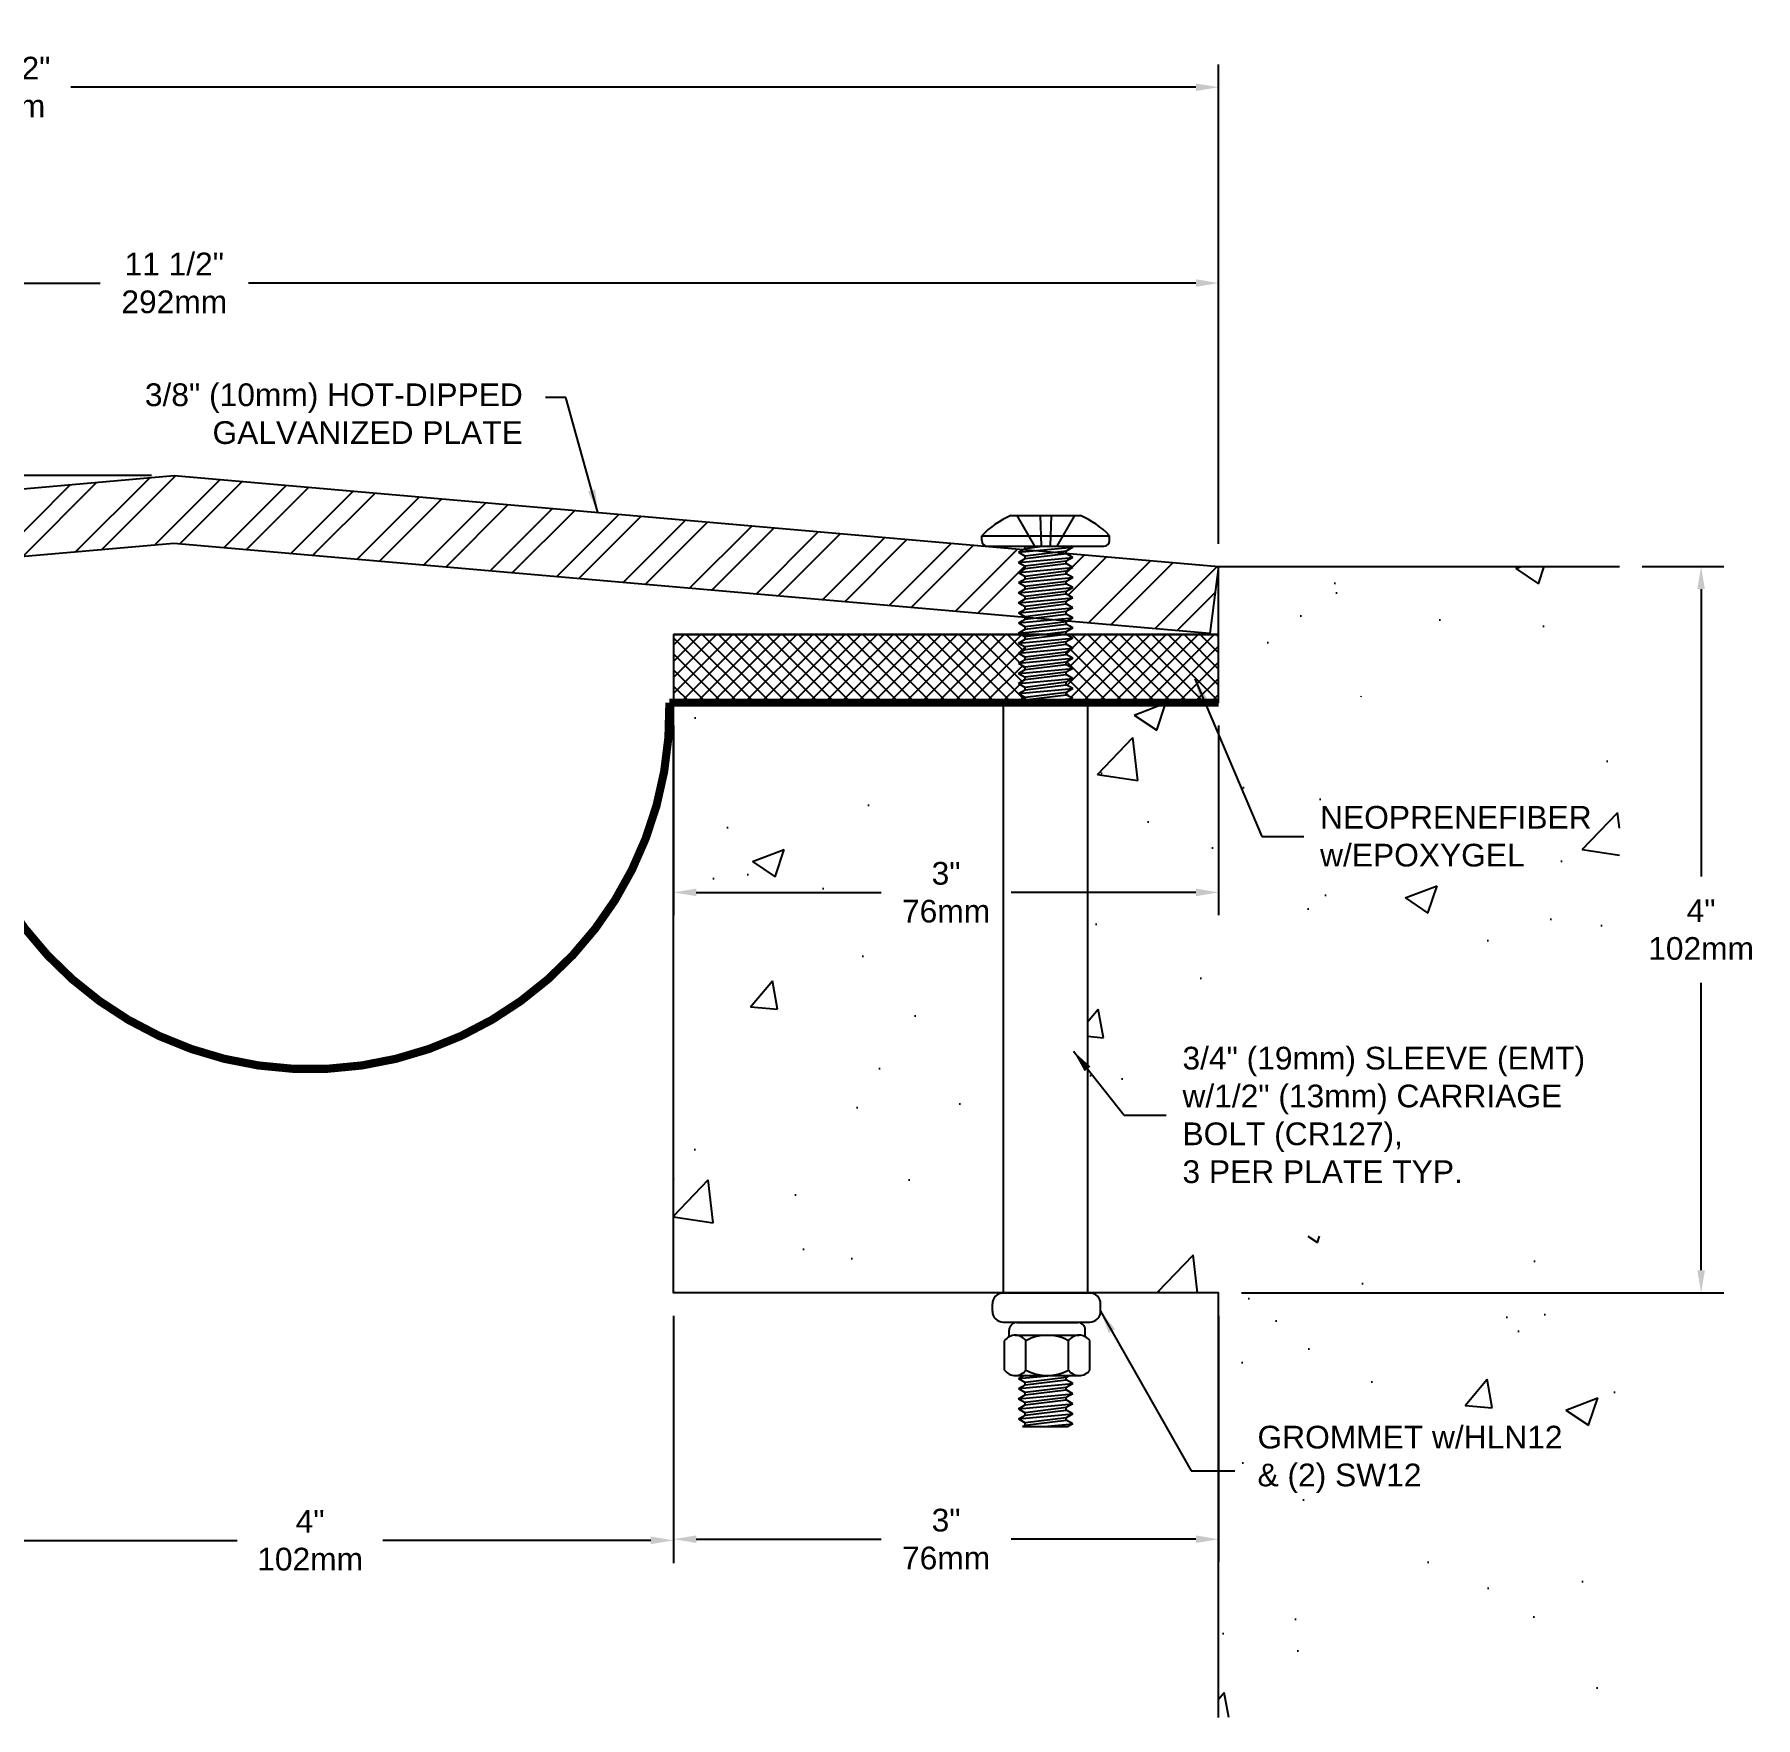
# Model space of a CAD drawing. Extents: x -1.5 to 40.6, y 0 to 10.1.
# Drawn here: x 9.37 to 18.85, y 0 to 9.27 of the extents above; entities that cross this region are included whole.
import ezdxf

# ---------------------------------------------------------------- set-up
doc = ezdxf.new("R2010")
doc.units = 0
doc.header["$MEASUREMENT"] = 0
doc.layers.get('0').update_dxf_attribs({"linetype": 'CONTINUOUS'})
doc.layers.get('DEFPOINTS').update_dxf_attribs({"linetype": 'CONTINUOUS'})
for name, color, linetype in [('ANCHORS', 4, 'CONTINUOUS'), ('CONDITIONS', 1, 'CONTINUOUS'), ('DIMENSIONS', 3, 'CONTINUOUS'), ('FILLERS', 2, 'CONTINUOUS'), ('METALS', 7, 'CONTINUOUS'), ('TEXT', 2, 'CONTINUOUS')]:
    doc.layers.add(name, color=color, linetype=linetype)
doc.styles.add('ARIAL', font='ARIAL.TTF')
doc.dimstyles.new('ARIAL', dxfattribs={"dimtxt": 0.125, "dimasz": 0.125, "dimexe": 0.125, "dimexo": 0.125, "dimgap": 0.125, "dimtad": 0, "dimtih": 1, "dimtoh": 1, "dimdec": 4, "dimzin": 0, "dimtxsty": 'ARIAL', "dimcen": 0.09, "dimazin": 3, "dimtfac": 1, "dimtdec": 4, "dimtofl": 0, "dimtmove": 0, "dimatfit": 3, "dimtolj": 1, "dimtzin": 0})

# ---------------------------------------------------------------- blocks, each defined once
blk = doc.blocks.new('*D8')
at = {"layer": 'DEFPOINTS', "color": 0}
for p in [(18.0969, 6.3377), (18.5464, 6.3377), (15.8912, 2.3377)]:
    blk.add_point(p, dxfattribs=at)
at = {"layer": 'DIMENSIONS', "color": 0}
for p, q in [((18.2219, 6.3377), (18.6714, 6.3377)), ((18.5464, 6.2127), (18.5464, 4.6306)), ((18.5464, 2.4627), (18.5464, 4.0447)), ((16.0162, 2.3377), (18.6714, 2.3377))]:
    blk.add_line(p, q, dxfattribs=at)
for points in [[(18.5255, 6.2127), (18.5672, 6.2127), (18.5464, 6.3377)], [(18.5255, 2.4627), (18.5672, 2.4627), (18.5464, 2.3377)]]:
    blk.add_solid(points, dxfattribs=at)
at = {"layer": 'DIMENSIONS', "color": 0, "insert": (18.5464, 4.3377), "char_height": 0.125, "attachment_point": 5, "style": 'ARIAL'}
blk.add_mtext('\\A1;{4"}\\P{102mm}', dxfattribs=at)
blk = doc.blocks.new('*D9')
at = {"layer": 'DEFPOINTS', "color": 0}
for p in [(15.8912, 8.976), (15.8912, 6.5877), (2.3939, 6.3498)]:
    blk.add_point(p, dxfattribs=at)
at = {"layer": 'DIMENSIONS', "color": 0}
for p, q in [((2.3939, 6.4748), (2.3939, 9.101)), ((15.8912, 6.7127), (15.8912, 9.101)), ((2.5189, 8.976), (8.7117, 8.976)), ((15.7662, 8.976), (9.5734, 8.976))]:
    blk.add_line(p, q, dxfattribs=at)
for points in [[(2.5189, 8.9968), (2.5189, 8.9551), (2.3939, 8.976)], [(15.7662, 8.9968), (15.7662, 8.9551), (15.8912, 8.976)]]:
    blk.add_solid(points, dxfattribs=at)
at = {"layer": 'DIMENSIONS', "color": 0, "insert": (9.1425, 8.976), "char_height": 0.125, "attachment_point": 5, "style": 'ARIAL'}
blk.add_mtext('\\A1;1\'-1 1/2"\\P343mm', dxfattribs=at)
blk = doc.blocks.new('*D10')
at = {"layer": 'DEFPOINTS', "color": 0}
for p in [(15.8912, 7.8978), (15.8912, 6.3377), (4.3958, 6.0881)]:
    blk.add_point(p, dxfattribs=at)
at = {"layer": 'DIMENSIONS', "color": 0}
for p, q in [((4.3958, 6.2131), (4.3958, 8.0228)), ((15.8912, 6.4627), (15.8912, 8.0228)), ((4.5208, 7.8978), (9.7356, 7.8978)), ((15.7662, 7.8978), (10.5515, 7.8978))]:
    blk.add_line(p, q, dxfattribs=at)
for points in [[(4.5208, 7.9187), (4.5208, 7.877), (4.3958, 7.8978)], [(15.7662, 7.9187), (15.7662, 7.877), (15.8912, 7.8978)]]:
    blk.add_solid(points, dxfattribs=at)
at = {"layer": 'DIMENSIONS', "color": 0, "insert": (10.1435, 7.8978), "char_height": 0.125, "attachment_point": 5, "style": 'ARIAL'}
blk.add_mtext('\\A1;11 1/2"\\P292mm', dxfattribs=at)
blk = doc.blocks.new('*D11')
at = {"layer": 'DEFPOINTS', "color": 0}
for p in [(8.8912, 2.3377), (12.8912, 2.3377), (12.8912, 0.9758)]:
    blk.add_point(p, dxfattribs=at)
at = {"layer": 'DIMENSIONS', "color": 0}
for p, q in [((8.8912, 2.2127), (8.8912, 0.8508)), ((12.8912, 2.2127), (12.8912, 0.8508)), ((9.0162, 0.9758), (10.4902, 0.9758)), ((12.7662, 0.9758), (11.2922, 0.9758))]:
    blk.add_line(p, q, dxfattribs=at)
for points in [[(9.0162, 0.9966), (9.0162, 0.955), (8.8912, 0.9758)], [(12.7662, 0.9966), (12.7662, 0.955), (12.8912, 0.9758)]]:
    blk.add_solid(points, dxfattribs=at)
at = {"layer": 'DIMENSIONS', "color": 0, "insert": (10.8912, 0.9758), "char_height": 0.125, "attachment_point": 5, "style": 'ARIAL'}
blk.add_mtext('\\A1;4"\\P102mm', dxfattribs=at)
blk = doc.blocks.new('*D12')
at = {"layer": 'DEFPOINTS', "color": 0}
for p in [(12.8912, 5.5877), (15.8912, 5.5877), (15.8912, 4.5431)]:
    blk.add_point(p, dxfattribs=at)
at = {"layer": 'DIMENSIONS', "color": 0}
for p, q in [((12.8912, 5.4627), (12.8912, 4.4181)), ((15.8912, 5.4627), (15.8912, 4.4181)), ((13.0162, 4.5431), (14.0334, 4.5431)), ((15.7662, 4.5431), (14.749, 4.5431))]:
    blk.add_line(p, q, dxfattribs=at)
for points in [[(13.0162, 4.564), (13.0162, 4.5223), (12.8912, 4.5431)], [(15.7662, 4.564), (15.7662, 4.5223), (15.8912, 4.5431)]]:
    blk.add_solid(points, dxfattribs=at)
at = {"layer": 'DIMENSIONS', "color": 0, "insert": (14.3912, 4.5431), "char_height": 0.125, "attachment_point": 5, "style": 'ARIAL'}
blk.add_mtext('\\A1;{3"}\\P{76mm}', dxfattribs=at)
blk = doc.blocks.new('*D14')
at = {"layer": 'DEFPOINTS', "color": 0}
for p in [(1.1335, 6.8383), (10.1435, 6.8383), (1.3912, 6.3498)]:
    blk.add_point(p, dxfattribs=at)
at = {"layer": 'DIMENSIONS', "color": 0}
for p, q in [((1.1335, 6.9633), (1.1335, 7.0883)), ((10.0185, 6.8383), (1.0085, 6.8383)), ((1.2662, 6.3498), (1.0085, 6.3498)), ((1.1335, 6.2248), (1.1335, 5.8179)), ((1.1335, 5.8179), (1.0085, 5.8179))]:
    blk.add_line(p, q, dxfattribs=at)
for points in [[(1.1127, 6.9633), (1.1544, 6.9633), (1.1335, 6.8383)], [(1.1127, 6.2248), (1.1544, 6.2248), (1.1335, 6.3498)]]:
    blk.add_solid(points, dxfattribs=at)
at = {"layer": 'DIMENSIONS', "color": 0, "insert": (0.6561, 5.8179), "char_height": 0.125, "attachment_point": 5, "style": 'ARIAL'}
blk.add_mtext('\\A1;{1/2"}\\P{13mm}', dxfattribs=at)
blk = doc.blocks.new('*D16')
at = {"layer": 'DEFPOINTS', "color": 0}
for p in [(12.8912, 2.3377), (15.8912, 2.3377), (15.8912, 0.9821)]:
    blk.add_point(p, dxfattribs=at)
at = {"layer": 'DIMENSIONS', "color": 0}
for p, q in [((12.8912, 2.2127), (12.8912, 0.8571)), ((15.8912, 2.2127), (15.8912, 0.8571)), ((13.0162, 0.9821), (14.0334, 0.9821)), ((15.7662, 0.9821), (14.749, 0.9821))]:
    blk.add_line(p, q, dxfattribs=at)
for points in [[(13.0162, 1.0029), (13.0162, 0.9613), (12.8912, 0.9821)], [(15.7662, 1.0029), (15.7662, 0.9613), (15.8912, 0.9821)]]:
    blk.add_solid(points, dxfattribs=at)
at = {"layer": 'DIMENSIONS', "color": 0, "insert": (14.3912, 0.9821), "char_height": 0.125, "attachment_point": 5, "style": 'ARIAL'}
blk.add_mtext('\\A1;3"\\P76mm', dxfattribs=at)
blk = doc.blocks.new('NEOPRENEFIBER')
at = {"layer": 'FILLERS'}
h = blk.add_hatch(dxfattribs=at)
h.set_pattern_fill('ANSI37', color=256, scale=0.5, style=0)
h.set_pattern_definition([(45, (0.802326, 15.204624), (-0.04419417, 0.04419417), []), (135, (0.802326, 15.204624), (-0.04419417, -0.04419417), [])])
h.paths.add_polyline_path([(16.6935, 21.1673), (15.8576, 21.1673), (15.8915, 21.1478), (15.8545, 21.1266), (15.8545, 21.1135), (15.8915, 21.0923), (15.8545, 21.0711), (15.8545, 21.058), (15.8915, 21.0367), (15.8545, 21.0155), (15.8545, 21.0024), (15.8915, 20.9812), (15.8545, 20.96), (15.8545, 20.9468), (15.8915, 20.9256), (15.8545, 20.9044), (15.8545, 20.8913), (15.8915, 20.8701), (15.8545, 20.8489), (15.8545, 20.8357), (15.8915, 20.8145), (15.8528, 20.7923), (15.9718, 20.7923), (16.6935, 20.7923)])
h.paths.add_polyline_path([(15.6285, 20.9877), (15.5915, 21.009), (15.6285, 21.0302), (15.6285, 21.0433), (15.5915, 21.0645), (15.6285, 21.0857), (15.6285, 21.0989), (15.5915, 21.1201), (15.6285, 21.1413), (15.6285, 21.1544), (15.6061, 21.1673), (13.6935, 21.1673), (13.6935, 20.7923), (15.6012, 20.7923), (15.6285, 20.808), (15.6285, 20.8211), (15.5915, 20.8423), (15.6285, 20.8635), (15.6285, 20.8766), (15.5915, 20.8978), (15.6285, 20.9191), (15.6285, 20.9322), (15.5915, 20.9534), (15.6285, 20.9746)])
for p, q in [((13.6935, 21.1673), (13.6935, 20.7923)), ((16.6935, 21.1673), (13.6935, 21.1673)), ((13.6935, 21.1673), (16.6935, 21.1673))]:
    blk.add_line(p, q, dxfattribs=at)
blk = doc.blocks.new('HLN14S')
for p, q in [((-0.1678, 0.292), (0.1678, 0.292)), ((-0.2345, 0.03), (-0.2345, 0.1917)), ((-0.2096, 0.2133), (-0.2096, 0.2502)), ((-0.1759, 0.2217), (0.1759, 0.2217)), ((-0.1173, 0.03), (-0.1173, 0.1917)), ((0.1172, 0.03), (0.1172, 0.1917)), ((0.2096, 0.2133), (0.2096, 0.2502)), ((0.2345, 0.03), (0.2345, 0.1917)), ((-0.1759, 0), (0.1759, 0))]:
    blk.add_line(p, q)
for centre, radius, start, end in [((-0.1678, 0.2502), 0.0418, 90, 180), ((0.1678, 0.2502), 0.0418, 0, 90), ((-0.1759, 0.1494), 0.0723, 35.77511, 144.22489), ((0, -0.0223), 0.244, 61.28133, 118.71867), ((0.1759, 0.1494), 0.0723, 35.77511, 144.22489), ((-0.1759, 0.0723), 0.0723, 215.77511, 324.22489), ((0, 0.244), 0.244, 241.28133, 298.71867), ((0.1759, 0.0723), 0.0723, 215.77511, 324.22489)]:
    blk.add_arc(centre, radius, start, end)
blk = doc.blocks.new('MBOLT-THD-3125X18')
for p, q in [((-0.037, 0.0212), (0.263, 0.049)), ((-0.037, 0.0212), (0, 0.0424)), ((-0.037, 0.0212), (0, 0)), ((0, 0.0424), (0.226, 0.0702)), ((0, 0.0424), (0, 0.0556)), ((0.226, 0.0278), (0, 0)), ((0.226, 0.0702), (0.226, 0.0833)), ((0.263, 0.049), (0.226, 0.0702)), ((0.263, 0.049), (0.226, 0.0278))]:
    blk.add_line(p, q)
blk.add_point((0, 0.0424))
blk = doc.blocks.new('CR127WEMT')
for p, q in [((0.1592, 0.1375), (0.5433, 0.1375)), ((0.1919, 0.1375), (0.2901, -0.0312)), ((0.3204, 0.1375), (0.3264, -0.0312)), ((0.3821, 0.1375), (0.3761, -0.0312)), ((0.5106, 0.1375), (0.4124, -0.0312)), ((0, 0.027), (0.7025, 0.027)), ((0, 0), (0, 0.027)), ((0.7025, 0), (0.7025, 0.027)), ((0.0312, -0.0312), (0.6713, -0.0312)), ((0.2012, -0.0643), (0.5012, -0.0365)), ((0.2012, -0.0643), (0.2382, -0.043)), ((0.2012, -0.0643), (0.2382, -0.0855)), ((0.2012, -0.1198), (0.5012, -0.092)), ((0.2382, -0.043), (0.2382, -0.0312)), ((0.2382, -0.043), (0.3342, -0.0312)), ((0.4642, -0.0577), (0.2382, -0.0855)), ((0.2382, -0.0986), (0.4642, -0.0708)), ((0.2382, -0.0986), (0.2382, -0.0855)), ((0.5012, -0.0365), (0.4642, -0.0577)), ((0.4642, -0.0708), (0.4642, -0.0577)), ((0.5012, -0.092), (0.4642, -0.0708)), ((0.5012, -0.092), (0.4642, -0.1133)), ((0.5012, -0.0365), (0.4921, -0.0312)), ((0.2012, -0.1198), (0.2382, -0.0986)), ((0.2012, -0.1198), (0.2382, -0.141)), ((0.2012, -0.1754), (0.5012, -0.1476)), ((0.2012, -0.1754), (0.2382, -0.1542)), ((0.2012, -0.1754), (0.2382, -0.1966)), ((0.4642, -0.1133), (0.2382, -0.141)), ((0.2382, -0.1542), (0.4642, -0.1264)), ((0.2382, -0.1542), (0.2382, -0.141)), ((0.4642, -0.1688), (0.2382, -0.1966)), ((0.2382, -0.2097), (0.4642, -0.1819)), ((0.4642, -0.1264), (0.4642, -0.1133)), ((0.5012, -0.1476), (0.4642, -0.1264)), ((0.5012, -0.1476), (0.4642, -0.1688)), ((0.4642, -0.1819), (0.4642, -0.1688)), ((0.5012, -0.2031), (0.4642, -0.1819)), ((0.2012, -0.2309), (0.5012, -0.2031)), ((0.2012, -0.2309), (0.2382, -0.2097)), ((0.2012, -0.2309), (0.2382, -0.2521)), ((0.2012, -0.2865), (0.5012, -0.2587)), ((0.2012, -0.2865), (0.2382, -0.2653)), ((0.2382, -0.2097), (0.2382, -0.1966)), ((0.4642, -0.2244), (0.2382, -0.2521)), ((0.2382, -0.2653), (0.4642, -0.2375)), ((0.2382, -0.2653), (0.2382, -0.2521)), ((0.4642, -0.2799), (0.2382, -0.3077)), ((0.5012, -0.2031), (0.4642, -0.2244)), ((0.4642, -0.2375), (0.4642, -0.2244)), ((0.5012, -0.2587), (0.4642, -0.2375)), ((0.5012, -0.2587), (0.4642, -0.2799)), ((0.4642, -0.293), (0.4642, -0.2799)), ((0.2012, -0.2865), (0.2382, -0.3077)), ((0.2012, -0.342), (0.5012, -0.3143)), ((0.2012, -0.342), (0.2382, -0.3208)), ((0.2012, -0.342), (0.2382, -0.3633)), ((0.2012, -0.3976), (0.5012, -0.3698)), ((0.2012, -0.3976), (0.2382, -0.3764)), ((0.2382, -0.3208), (0.4642, -0.293)), ((0.2382, -0.3208), (0.2382, -0.3077)), ((0.4642, -0.3355), (0.2382, -0.3633)), ((0.2382, -0.3764), (0.4642, -0.3486)), ((0.2382, -0.3764), (0.2382, -0.3633)), ((0.5012, -0.3143), (0.4642, -0.293)), ((0.5012, -0.3143), (0.4642, -0.3355)), ((0.4642, -0.3486), (0.4642, -0.3355)), ((0.5012, -0.3698), (0.4642, -0.3486)), ((0.5012, -0.3698), (0.4642, -0.391)), ((0.2012, -0.3976), (0.2382, -0.4188)), ((0.2012, -0.4531), (0.5012, -0.4254)), ((0.2012, -0.4531), (0.2382, -0.4319)), ((0.2012, -0.4531), (0.2382, -0.4744)), ((0.4642, -0.391), (0.2382, -0.4188)), ((0.2382, -0.4319), (0.4642, -0.4042)), ((0.2382, -0.4319), (0.2382, -0.4188)), ((0.4642, -0.4466), (0.2382, -0.4744)), ((0.2382, -0.4875), (0.4642, -0.4597)), ((0.4642, -0.4042), (0.4642, -0.391)), ((0.5012, -0.4254), (0.4642, -0.4042)), ((0.5012, -0.4254), (0.4642, -0.4466)), ((0.4642, -0.4597), (0.4642, -0.4466)), ((0.5012, -0.4809), (0.4642, -0.4597)), ((0.2012, -0.5087), (0.5012, -0.4809)), ((0.2012, -0.5087), (0.2382, -0.4875)), ((0.2012, -0.5087), (0.2382, -0.5299)), ((0.2012, -0.5643), (0.5012, -0.5365)), ((0.2012, -0.5643), (0.2382, -0.543)), ((0.2012, -0.5643), (0.2382, -0.5855)), ((0.2382, -0.4875), (0.2382, -0.4744)), ((0.4642, -0.5021), (0.2382, -0.5299)), ((0.2382, -0.543), (0.4642, -0.5153)), ((0.2382, -0.543), (0.2382, -0.5299)), ((0.4642, -0.5577), (0.2382, -0.5855)), ((0.5012, -0.4809), (0.4642, -0.5021)), ((0.4642, -0.5153), (0.4642, -0.5021)), ((0.5012, -0.5365), (0.4642, -0.5153)), ((0.5012, -0.5365), (0.4642, -0.5577)), ((0.4642, -0.5708), (0.4642, -0.5577)), ((0.2012, -0.6198), (0.5012, -0.592)), ((0.2012, -0.6198), (0.2382, -0.5986)), ((0.2012, -0.6198), (0.2382, -0.641)), ((0.2012, -0.6754), (0.5012, -0.6476)), ((0.2012, -0.6754), (0.2382, -0.6542)), ((0.2382, -0.5986), (0.4642, -0.5708)), ((0.2382, -0.5986), (0.2382, -0.5855)), ((0.4642, -0.6133), (0.2382, -0.641)), ((0.2382, -0.6542), (0.4642, -0.6264)), ((0.2382, -0.6542), (0.2382, -0.641)), ((0.5012, -0.592), (0.4642, -0.5708)), ((0.5012, -0.592), (0.4642, -0.6133)), ((0.4642, -0.6264), (0.4642, -0.6133)), ((0.5012, -0.6476), (0.4642, -0.6264)), ((0.5012, -0.6476), (0.4642, -0.6688)), ((0.2012, -0.6754), (0.2382, -0.6966)), ((0.2012, -0.7309), (0.5012, -0.7031)), ((0.2012, -0.7309), (0.2382, -0.7097)), ((0.2012, -0.7309), (0.2382, -0.7521)), ((0.4642, -0.6688), (0.2382, -0.6966)), ((0.2382, -0.7097), (0.4642, -0.6819)), ((0.2382, -0.7097), (0.2382, -0.6966)), ((0.4642, -0.7244), (0.2382, -0.7521)), ((0.2382, -0.7653), (0.4642, -0.7375)), ((0.2382, -0.7653), (0.2382, -0.7521)), ((0.4642, -0.6819), (0.4642, -0.6688)), ((0.5012, -0.7031), (0.4642, -0.6819)), ((0.5012, -0.7031), (0.4642, -0.7244)), ((0.4642, -0.7375), (0.4642, -0.7244)), ((0.5012, -0.7587), (0.4642, -0.7375)), ((0.2012, -0.7865), (0.5012, -0.7587)), ((0.2012, -0.7865), (0.2382, -0.7653)), ((0.2012, -0.7865), (0.2382, -0.8077)), ((0.2012, -0.842), (0.5012, -0.8143)), ((0.2012, -0.842), (0.2382, -0.8208)), ((0.2012, -0.842), (0.2382, -0.8633)), ((0.4642, -0.7799), (0.2382, -0.8077)), ((0.2382, -0.8208), (0.4642, -0.793)), ((0.2382, -0.8208), (0.2382, -0.8077)), ((0.4642, -0.8355), (0.2382, -0.8633)), ((0.2382, -0.8764), (0.4642, -0.8486)), ((0.5012, -0.7587), (0.4642, -0.7799)), ((0.4642, -0.793), (0.4642, -0.7799)), ((0.5012, -0.8143), (0.4642, -0.793)), ((0.5012, -0.8143), (0.4642, -0.8355)), ((0.4642, -0.8486), (0.4642, -0.8355)), ((0.5012, -0.8698), (0.4642, -0.8486)), ((0.1201, -0.892), (0.5815, -0.892)), ((0.1201, -4.142), (0.1201, -0.892)), ((0.2109, -0.892), (0.2382, -0.8764)), ((0.2382, -0.8764), (0.2382, -0.8633)), ((0.2611, -0.892), (0.5012, -0.8698)), ((0.5012, -0.8698), (0.4625, -0.892)), ((0.5815, -0.892), (0.5815, -4.142)), ((0.5937, -4.1423), (0.1183, -4.1423)), ((0.0583, -4.2427), (0.0583, -4.2023)), ((0.6537, -4.2427), (0.6537, -4.2023)), ((0.1183, -4.3027), (0.5937, -4.3027)), ((0.2012, -4.6132), (0.3835, -4.5963)), ((0.2012, -4.6132), (0.2307, -4.5963)), ((0.2012, -4.6132), (0.2382, -4.6344)), ((0.4642, -4.6066), (0.2382, -4.6344)), ((0.4822, -4.5963), (0.4642, -4.6066)), ((0.4642, -4.842), (0.4642, -4.8288)), ((0.2241, -4.8778), (0.2382, -4.8697)), ((0.2241, -4.8778), (0.4757, -4.8778)), ((0.2382, -4.8697), (0.4642, -4.842)), ((0.2382, -4.8697), (0.2382, -4.8566)), ((0.343, -4.8778), (0.5012, -4.8632)), ((0.5012, -4.8632), (0.4642, -4.842)), ((0.5012, -4.8632), (0.4757, -4.8778))]:
    blk.add_line(p, q)
for centre, radius, start, end in [((0.3513, -0.3093), 0.4863, 113.25277, 136.23884), ((0.3513, -0.3093), 0.4863, 43.76116, 66.74723), ((0.0312, 0), 0.0312, 180, 270), ((0.6713, 0), 0.0312, 270, 0), ((0.1183, -4.2023), 0.06, 90, 180), ((0.5937, -4.2023), 0.06, 0, 90), ((0.1183, -4.2427), 0.06, 180, 270), ((0.5937, -4.2427), 0.06, 270, 0)]:
    blk.add_arc(centre, radius, start, end)
for p in [(0.2382, -0.043), (0.2382, -4.8697)]:
    blk.add_point(p)
for name, p in [('HLN14S', (0.3599, -4.5963)), ('MBOLT-THD-3125X18', (0.2382, -4.69)), ('MBOLT-THD-3125X18', (0.2382, -4.7455)), ('MBOLT-THD-3125X18', (0.2382, -4.8011)), ('MBOLT-THD-3125X18', (0.2382, -4.8566))]:
    blk.add_blockref(name, p)

msp = doc.modelspace()

# ---------------------------------------------------------------- hatches: boundary and pattern name
at = {"layer": 'CONDITIONS'}
h = msp.add_hatch(dxfattribs=at)
h.set_pattern_fill('AR-CONC', color=256, scale=0.25, style=0)
h.set_pattern_definition([(50, (-0.8023, -15.2046), (1.79315, -0.15688), [0.1875, -2.0625]), (355, (-0.8023, -15.2046), (-0.34688, 1.88048), [0.15, -1.65]), (100.4514, (-0.6529, -15.2177), (1.44627, 1.7236), [0.15935, -1.75286]), (46.184, (-0.8023, -14.7046), (2.6681, -0.4138), [0.28125, -3.09375]), (96.636, (-0.58, -14.739), (2.33666, 2.4353), [0.23903, -2.62928]), (351.184, (-0.8023, -14.7046), (2.33665, 2.4353), [0.225, -2.475]), (21, (-0.5523, -14.8296), (1.49227, -1.00655), [0.1875, -2.0625]), (326, (-0.5523, -14.8296), (0.60829, 1.81288), [0.15, -1.65]), (71.4514, (-0.428, -14.9135), (2.10056, 0.80633), [0.15935, -1.75286]), (37.5, (-0.8023, -15.2046), (0.0304, 0.832235), [0, -1.63, 0, -1.675, 0, -1.65625]), (7.5, (-0.8023, -15.2046), (0.657674, 0.98603), [0, -0.955, 0, -1.5925, 0, -0.63125]), (327.5, (-1.3598, -15.2046), (1.334556, -0.056387), [0, -0.625, 0, -1.95, 0, -2.5875]), (317.5, (-1.6098, -15.2046), (1.457965, 0.250262), [0, -0.8125, 0, -1.295, 0, -1.8375])])
h.paths.add_polyline_path([(14.70808, 4.17593), (13.98928, 4.17593), (13.98928, 4.88885), (14.70808, 4.88885), (14.70808, 5.58766), (12.8912, 5.58766), (12.8912, 2.33766), (14.70808, 2.33766)])
h.paths.add_polyline_path([(18.09685, 4.05711), (18.09685, 5.26511), (17.02088, 5.26511), (17.02088, 5.06708), (16.28775, 5.06708), (16.28775, 5.62157), (18.09685, 5.62157), (18.09685, 6.33766), (15.8912, 6.33766), (15.8912, 5.96266), (15.8912, 5.58766), (15.16949, 5.58766), (15.16949, 2.33766), (15.8912, 2.33766), (15.8912, 0), (18.09685, 0), (18.09685, 0.88857), (17.57568, 0.88857), (17.57568, 1.56188), (18.09685, 1.56188), (18.09685, 2.65107), (15.47536, 2.65107), (15.47536, 4.05711)])
at = {"layer": 'METALS'}
h = msp.add_hatch(dxfattribs=at)
h.set_pattern_fill('ANSI32', color=256, scale=0.75, style=0)
h.paths.add_polyline_path([(15.84202, 5.96922), (15.8912, 6.33766), (15.06103, 6.40997), (15.05221, 6.40888), (15.08921, 6.38767), (15.05221, 6.36645), (15.05221, 6.35333), (15.08921, 6.33211), (15.05221, 6.3109), (15.05221, 6.29777), (15.08921, 6.27656), (15.05221, 6.25534), (15.05221, 6.24222), (15.08921, 6.221), (15.05221, 6.19978), (15.05221, 6.18666), (15.08921, 6.16544), (15.05221, 6.14423), (15.05221, 6.13111), (15.08921, 6.10989), (15.05221, 6.08867), (15.05221, 6.07555), (15.08921, 6.05433), (15.05917, 6.03711)])
h.paths.add_polyline_path([(10.14352, 6.8383), (4.6307, 6.35235), (4.39584, 6.08814), (4.41287, 5.96493), (10.14114, 6.46362), (14.82621, 6.05732), (14.82621, 6.0609), (14.78921, 6.08211), (14.82621, 6.10333), (14.82621, 6.11645), (14.78921, 6.13767), (14.82621, 6.15888), (14.82621, 6.17201), (14.78921, 6.19322), (14.82621, 6.21444), (14.82621, 6.22756), (14.78921, 6.24878), (14.82621, 6.26999), (14.82621, 6.28312), (14.78921, 6.30433), (14.82621, 6.32555), (14.82621, 6.33867), (14.78921, 6.35989), (14.82621, 6.38111), (14.82621, 6.39423), (14.78921, 6.41544), (14.81676, 6.43124), (14.61921, 6.44845, -0.0434697), (14.6138, 6.44892)])

# ---------------------------------------------------------------- linework, layer by layer
at = {"layer": 'CONDITIONS'}
msp.add_lwpolyline([(15.8912, 0), (15.8912, 2.33766), (12.8912, 2.33766), (12.8912, 5.58766), (15.8912, 5.58766), (15.8912, 6.33766), (18.09685, 6.33766)], dxfattribs=at)
at = {"layer": 'FILLERS'}
msp.add_line((15.8912, 5.58766), (15.8912, 5.96266), dxfattribs=at)
msp.add_lwpolyline([(2.39389, 5.58766, 0.045, 0.045, 0), (8.91394, 5.58766, 0.045, 0.045, 1.02059), (12.86847, 5.58766, 0.045, 0.045, 0), (15.8912, 5.58766, 0, 0, 0)], format="xyseb", dxfattribs=at)
at = {"layer": 'METALS'}
msp.add_lwpolyline([(15.84202, 5.96922), (10.14114, 6.46362), (4.41287, 5.96493), (4.39584, 6.08814), (4.6307, 6.35235), (10.14352, 6.8383), (15.8912, 6.33766)], close=True, dxfattribs=at)

# ---------------------------------------------------------------- block references
at = {"layer": 'ANCHORS'}
msp.add_blockref('CR127WEMT', (14.58796, 6.4797), dxfattribs=at)
at = {"layer": 'FILLERS'}
msp.add_blockref('NEOPRENEFIBER', (-0.80233, -15.20462), dxfattribs=at)

# ---------------------------------------------------------------- texts
at = {"layer": 'TEXT', "color": 2, "insert": (12.06168, 7.17785), "char_height": 0.125, "attachment_point": 6, "style": 'ARIAL'}
msp.add_mtext('3/8" (10mm) HOT-DIPPED\\PGALVANIZED PLATE', dxfattribs=at)
at = {"layer": 'TEXT', "char_height": 0.125, "attachment_point": 4, "style": 'ARIAL'}
for s, insert in [('NEOPRENEFIBER\\Pw/EPOXYGEL', (16.44964, 4.85149)), ('3/4" (19mm) SLEEVE (EMT)\\Pw/1/2" (13mm) CARRIAGE\\PBOLT (CR127),\\P3 PER PLATE TYP.', (15.69219, 3.31718)), ('GROMMET w/HLN12\\P& (2) SW12', (16.10512, 1.42111))]:
    msp.add_mtext(s, dxfattribs=dict(at, insert=insert))

# ---------------------------------------------------------------- dimensions: what is measured, and where the dimension line sits
at = {"layer": 'DIMENSIONS'}
for base, p1, p2, text, picture, middle in [((15.8912, 8.97597), (2.39389, 6.34979), (15.8912, 6.58766), '<>\\P343mm', '*D9', (9.14255, 8.97597)), ((15.8912, 7.89783), (4.39584, 6.08814), (15.8912, 6.33766), '<>\\P292mm', '*D10', (10.14352, 7.89783)), ((15.8912, 4.54313), (12.8912, 5.58766), (15.8912, 5.58766), '{<>}\\P{76mm}', '*D12', (14.3912, 4.54313)), ((12.8912, 0.9758), (8.8912, 2.33766), (12.8912, 2.33766), '<>\\P102mm', '*D11', (10.8912, 0.9758)), ((15.8912, 0.98209), (12.8912, 2.33766), (15.8912, 2.33766), '<>\\P76mm', '*D16', (14.3912, 0.98209))]:
    dim = msp.add_linear_dim(base=base, p1=p1, p2=p2, text=text, dimstyle='ARIAL', dxfattribs=at)
    dim.commit()
    dim.dimension.update_dxf_attribs({"geometry": picture, "text_midpoint": middle})
for base, p1, p2, text, picture, middle in [((1.13352, 6.8383), (1.3912, 6.34981), (10.14352, 6.8383), '{<>}\\P{13mm}', '*D14', (0.65608, 5.81787)), ((18.54635, 6.33766), (15.8912, 2.33766), (18.09685, 6.33766), '{<>}\\P{102mm}', '*D8', (18.54635, 4.33766))]:
    dim = msp.add_linear_dim(base=base, p1=p1, p2=p2, angle=90, text=text, dimstyle='ARIAL', dxfattribs=at)
    dim.commit()
    dim.dimension.update_dxf_attribs({"geometry": picture, "text_midpoint": middle, "dimtype": 160})

# ---------------------------------------------------------------- leaders
at = {"layer": 'TEXT', "annotation_type": 0, "has_hookline": 1, "hookline_direction": 1, "text_width": 2.06352}
msp.add_leader([(12.47427, 6.63528), (12.29796, 7.26785), (12.18668, 7.26785)], dimstyle='ARIAL', dxfattribs=at)
at = {"layer": 'TEXT'}
for points in [[(15.75979, 5.71907), (16.12943, 4.85149), (16.35964, 4.85149)], [(15.09186, 3.66899), (15.37199, 3.31718), (15.60219, 3.31718)]]:
    msp.add_leader(points, dimstyle='ARIAL', dxfattribs=at)
at = {"layer": 'TEXT', "color": 2, "annotation_type": 0, "has_hookline": 1, "hookline_direction": 0, "text_width": 1.66004}
msp.add_leader([(15.24168, 2.23696), (15.74052, 1.35861), (15.98012, 1.35861)], dimstyle='ARIAL', dxfattribs=at)

doc.saveas('drawing.dxf')
